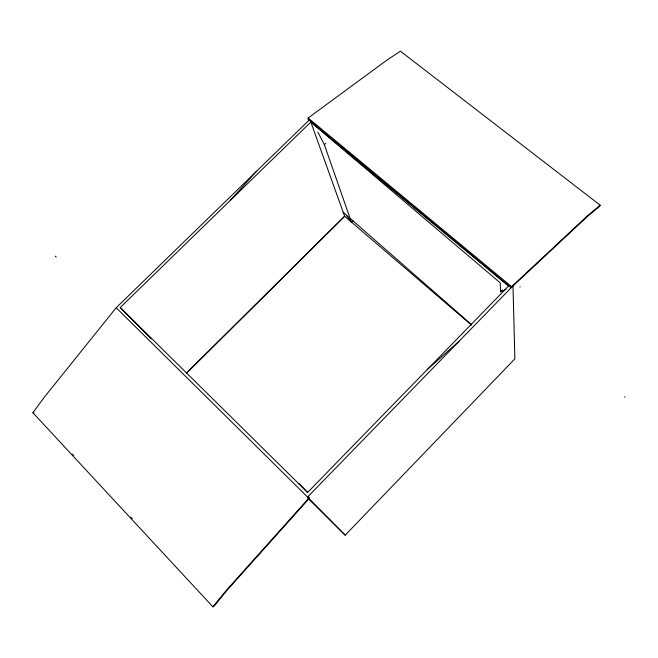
<?xml version="1.0" encoding="UTF-8"?>
<svg xmlns="http://www.w3.org/2000/svg" width="658" height="658" viewBox="0 0 658 658"><rect width="100%" height="100%" fill="white"/><g stroke="black" fill="none" stroke-linecap="round" stroke-linejoin="round"><path stroke-width="0.99" d="M308.141 118.004L308.043 119.188L511.176 287.719L586.656 217.173L599.668 206.283L600.162 205.181L400.409 51.176L386.912 60.133L308.141 118.004L511.579 286.666L511.176 287.719M308.322 496.889L309.548 498.106L226.92 590.39L213.784 606.536L212.896 606.824L32.9 412.731L44.357 397.144L116.186 307.747L309.392 119.846M212.896 606.824L226.048 590.654L308.783 498.229L309.548 498.106M230.267 200.46L256.579 171.212M307.936 498.32L345.195 535.176L514.877 358.832L512.993 285.852L307.557 497.02M151.175 338.862L120.233 307.525L310.831 122.059L500.162 282.792L500.656 291.839L502.556 289.89M186.444 373.127L344.611 216.235L471.457 325.052M186.502 373.185L344.644 216.326L310.831 122.059L508.494 286.098L307.599 492.464L120.233 307.525M346.889 216.137L351.454 222.256L352.927 220.792M351.454 222.256L324.378 144.711L325.825 143.288M511.579 286.666L587.133 216.079L600.162 205.181M427.322 369.483L459.416 340.926M519.804 287.028L520.223 286.814M500.656 291.839L505.944 289.273M624.508 397.013L625.1 396.971M32.9 412.731L33.969 412.739M343.188 212.271L348.427 216.86M349.924 218.168L471.654 324.723M55.288 256.168L56.251 257.064M116.186 307.747L308.783 498.229M308.98 498.46L345.195 535.176M307.525 492.398L299.11 483.572L298.691 483.786M72.298 454.053L73.696 455.558M130.843 517.147L132.242 518.652M317.847 132.019L324.378 144.711"/></g></svg>
